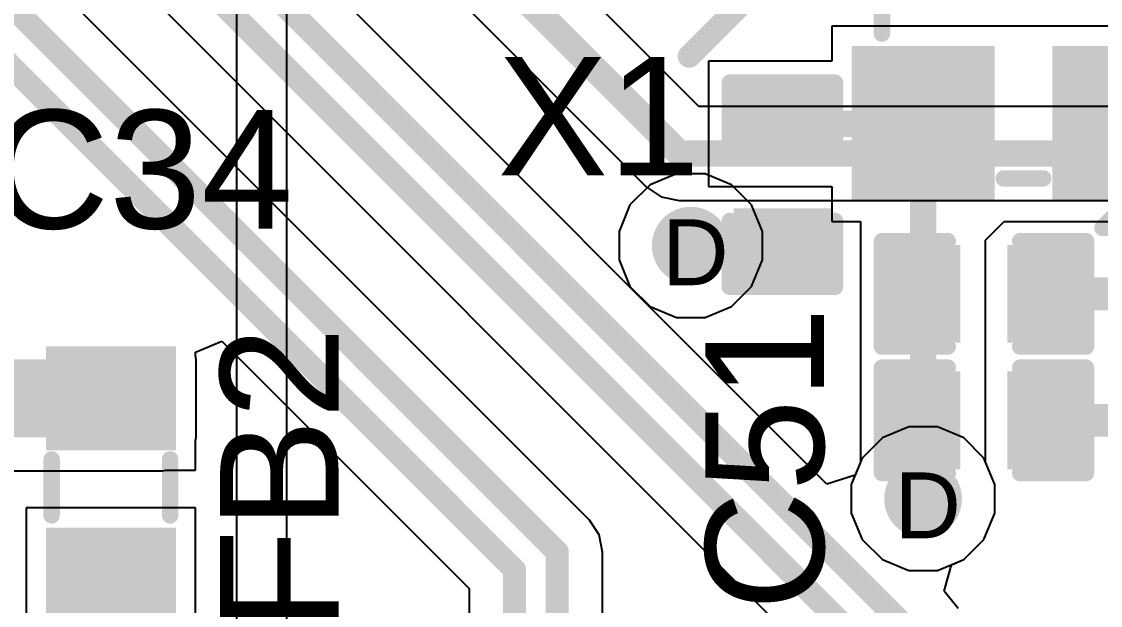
# Model space of a CAD drawing. Header units: inches. Extents: x -11 to 5428, y 0 to 5423.
# Drawn here: x 286.61 to 294.93, y 36.57 to 41.07 of the extents above; entities that cross this region are included whole.
import ezdxf

# ---------------------------------------------------------------- set-up
doc = ezdxf.new("R2010")
doc.units = ezdxf.units.IN
for name, color, linetype in [('Bottom Layer', 5, 'Continuous'), ('Drill Drawing', 1, 'Continuous'), ('GND', 16, 'Continuous'), ('PWR', 76, 'Continuous'), ('Top Layer', 1, 'Continuous'), ('Top Overlay', 2, 'Continuous'), ('Top Paste', 8, 'Continuous'), ('Top Solder', 216, 'Continuous'), ('Via Holes', 16, 'Continuous')]:
    doc.layers.add(name, color=color, linetype=linetype)
doc.styles.add('Arial', font='', dxfattribs={"height": 0.2})
doc.styles.get('Arial').set_extended_font_data('Arial')

# ---------------------------------------------------------------- blocks, each defined once
blk = doc.blocks.new('SMD2520_4P_635')
at = {"layer": 'Top Layer'}
for points in [[(-1.425, 1.225), (-0.425, 1.225), (-0.425, 0.325), (-1.425, 0.325)], [(0.425, 1.225), (1.425, 1.225), (1.425, 0.325), (0.425, 0.325)], [(-1.425, -0.325), (-0.425, -0.325), (-0.425, -1.225), (-1.425, -1.225)], [(0.425, -0.325), (1.425, -0.325), (1.425, -1.225), (0.425, -1.225)]]:
    blk.add_hatch(color=1, dxfattribs=at).paths.add_polyline_path(points)
at = {"layer": 'Top Paste'}
for points in [[(-1.425, 1.225), (-0.425, 1.225), (-0.425, 0.325), (-1.425, 0.325)], [(0.425, 1.225), (1.425, 1.225), (1.425, 0.325), (0.425, 0.325)], [(-1.425, -0.325), (-0.425, -0.325), (-0.425, -1.225), (-1.425, -1.225)], [(0.425, -0.325), (1.425, -0.325), (1.425, -1.225), (0.425, -1.225)]]:
    blk.add_hatch(color=8, dxfattribs=at).paths.add_polyline_path(points)
at = {"layer": 'Top Solder'}
for points in [[(-1.5266, 1.3266), (-0.3234, 1.3266), (-0.3234, 0.2234), (-1.5266, 0.2234)], [(0.3234, 1.3266), (1.5266, 1.3266), (1.5266, 0.2234), (0.3234, 0.2234)], [(-1.5266, -0.2234), (-0.3234, -0.2234), (-0.3234, -1.3266), (-1.5266, -1.3266)], [(0.3234, -0.2234), (1.5266, -0.2234), (1.5266, -1.3266), (0.3234, -1.3266)]]:
    blk.add_hatch(color=216, dxfattribs=at).paths.add_polyline_path(points)
at = {"layer": 'Top Overlay'}
for points in [[(-0.2286, 1.0922, 0.127, 0.127, 0), (0.2032, 1.0922, 0.127, 0.127, 0)], [(-1.3462, 0.1524, 0.127, 0.127, 0), (-1.3462, -0.1524, 0.127, 0.127, 0)], [(1.3462, 0.1524, 0.127, 0.127, 0), (1.3462, -0.1524, 0.127, 0.127, 0)], [(-1.7272, -0.6096, 0.127, 0.127, 0), (-1.7272, -0.8636, 0.127, 0.127, 0)], [(-1.7272, -0.6096, 0.127, 0.127, 0), (-1.6002, -0.7366, 0.127, 0.127, 0)], [(-1.6002, -0.7366, 0.127, 0.127, 0), (-1.7272, -0.8636, 0.127, 0.127, 0)], [(-0.2286, -1.0922, 0.127, 0.127, 0), (0.2032, -1.0922, 0.127, 0.127, 0)]]:
    blk.add_lwpolyline(points, format="xyseb", dxfattribs=at)
for points in [[(-0.2604, 1.0922, 0.0635, 0.0635, 1), (-0.1969, 1.0922, 0.0635, 0.0635, 1)], [(0.1714, 1.0922, 0.0635, 0.0635, 1), (0.2349, 1.0922, 0.0635, 0.0635, 1)], [(-1.378, 0.1524, 0.0635, 0.0635, 1), (-1.3145, 0.1524, 0.0635, 0.0635, 1)], [(1.3144, 0.1524, 0.0635, 0.0635, 1), (1.3779, 0.1524, 0.0635, 0.0635, 1)], [(-1.378, -0.1524, 0.0635, 0.0635, 1), (-1.3145, -0.1524, 0.0635, 0.0635, 1)], [(1.3144, -0.1524, 0.0635, 0.0635, 1), (1.3779, -0.1524, 0.0635, 0.0635, 1)], [(-1.759, -0.6096, 0.0635, 0.0635, 1), (-1.6955, -0.6096, 0.0635, 0.0635, 1)], [(-1.759, -0.6096, 0.0635, 0.0635, 1), (-1.6955, -0.6096, 0.0635, 0.0635, 1)], [(-1.632, -0.7366, 0.0635, 0.0635, 1), (-1.5685, -0.7366, 0.0635, 0.0635, 1)], [(-1.632, -0.7366, 0.0635, 0.0635, 1), (-1.5685, -0.7366, 0.0635, 0.0635, 1)], [(-1.759, -0.8636, 0.0635, 0.0635, 1), (-1.6955, -0.8636, 0.0635, 0.0635, 1)], [(-1.759, -0.8636, 0.0635, 0.0635, 1), (-1.6955, -0.8636, 0.0635, 0.0635, 1)], [(-0.2604, -1.0922, 0.0635, 0.0635, 1), (-0.1969, -1.0922, 0.0635, 0.0635, 1)], [(0.1714, -1.0922, 0.0635, 0.0635, 1), (0.2349, -1.0922, 0.0635, 0.0635, 1)]]:
    blk.add_lwpolyline(points, format="xyseb", close=True, dxfattribs=at)
blk = doc.blocks.new('IND_0603__1608_M_______777')
at = {"layer": 'Top Layer'}
for points in [[(-1, 0.4), (-0.4, 0.4), (-0.4, -0.4), (-1, -0.4)], [(0.4, 0.4), (1, 0.4), (1, -0.4), (0.4, -0.4)]]:
    blk.add_hatch(color=1, dxfattribs=at).paths.add_polyline_path(points)
at = {"layer": 'Top Paste'}
for points in [[(-1, 0.4), (-0.4, 0.4), (-0.4, -0.4), (-1, -0.4)], [(0.4, 0.4), (1, 0.4), (1, -0.4), (0.4, -0.4)]]:
    blk.add_hatch(color=8, dxfattribs=at).paths.add_polyline_path(points)
at = {"layer": 'Top Solder'}
for points in [[(-1.1016, 0.5016), (-0.2984, 0.5016), (-0.2984, -0.5016), (-1.1016, -0.5016)], [(0.2984, 0.5016), (1.1016, 0.5016), (1.1016, -0.5016), (0.2984, -0.5016)]]:
    blk.add_hatch(color=216, dxfattribs=at).paths.add_polyline_path(points)
at = {"layer": 'Top Overlay'}
for points in [[(-0.2032, 0.4572, 0.127, 0.127, 0), (0.2286, 0.4572, 0.127, 0.127, 0)], [(-0.2032, -0.4572, 0.127, 0.127, 0), (0.2286, -0.4572, 0.127, 0.127, 0)]]:
    blk.add_lwpolyline(points, format="xyseb", dxfattribs=at)
for points in [[(-0.2349, 0.4572, 0.0635, 0.0635, 1), (-0.1714, 0.4572, 0.0635, 0.0635, 1)], [(0.1969, 0.4572, 0.0635, 0.0635, 1), (0.2604, 0.4572, 0.0635, 0.0635, 1)], [(-0.2349, -0.4572, 0.0635, 0.0635, 1), (-0.1714, -0.4572, 0.0635, 0.0635, 1)], [(0.1969, -0.4572, 0.0635, 0.0635, 1), (0.2604, -0.4572, 0.0635, 0.0635, 1)]]:
    blk.add_lwpolyline(points, format="xyseb", close=True, dxfattribs=at)
blk = doc.blocks.new('C___0402_795')
at = {"layer": 'Top Layer'}
for points in [[(-0.6985, -0.3175), (-0.6985, 0.3175), (-0.2413, 0.3175), (-0.2413, -0.3175)], [(0.2413, -0.3175), (0.2413, 0.3175), (0.6985, 0.3175), (0.6985, -0.3175)]]:
    blk.add_hatch(color=1, dxfattribs=at).paths.add_polyline_path(points)
at = {"layer": 'Top Paste'}
for points in [[(-0.6985, -0.3175), (-0.6985, 0.3175), (-0.2413, 0.3175), (-0.2413, -0.3175)], [(0.2413, -0.3175), (0.2413, 0.3175), (0.6985, 0.3175), (0.6985, -0.3175)]]:
    blk.add_hatch(color=8, dxfattribs=at).paths.add_polyline_path(points)
at = {"layer": 'Top Solder'}
for points in [[(-0.7585, -0.3775), (-0.7585, 0.3775), (-0.1813, 0.3775), (-0.1813, -0.3775)], [(0.1813, -0.3775), (0.1813, 0.3775), (0.7585, 0.3775), (0.7585, -0.3775)]]:
    blk.add_hatch(color=216, dxfattribs=at).paths.add_polyline_path(points)
at = {"layer": 'Top Overlay'}
for points in [[(-0.7874, 0.4064, 0.127, 0.127, 0), (-0.7874, -0.4064, 0.127, 0.127, 0)], [(-0.2794, 0.4064, 0.127, 0.127, 0), (-0.7874, 0.4064, 0.127, 0.127, 0)], [(0.7874, 0.4064, 0.127, 0.127, 0), (0.2794, 0.4064, 0.127, 0.127, 0)], [(0.7874, 0.4064, 0.127, 0.127, 0), (0.7874, -0.4064, 0.127, 0.127, 0)], [(-0.2794, -0.4064, 0.127, 0.127, 0), (-0.7874, -0.4064, 0.127, 0.127, 0)], [(0.7874, -0.4064, 0.127, 0.127, 0), (0.2794, -0.4064, 0.127, 0.127, 0)]]:
    blk.add_lwpolyline(points, format="xyseb", dxfattribs=at)
for points in [[(-0.8192, 0.4064, 0.0635, 0.0635, 1), (-0.7557, 0.4064, 0.0635, 0.0635, 1)], [(-0.8192, 0.4064, 0.0635, 0.0635, 1), (-0.7557, 0.4064, 0.0635, 0.0635, 1)], [(-0.3112, 0.4064, 0.0635, 0.0635, 1), (-0.2477, 0.4064, 0.0635, 0.0635, 1)], [(0.2476, 0.4064, 0.0635, 0.0635, 1), (0.3111, 0.4064, 0.0635, 0.0635, 1)], [(0.7556, 0.4064, 0.0635, 0.0635, 1), (0.8191, 0.4064, 0.0635, 0.0635, 1)], [(0.7556, 0.4064, 0.0635, 0.0635, 1), (0.8191, 0.4064, 0.0635, 0.0635, 1)], [(-0.8192, -0.4064, 0.0635, 0.0635, 1), (-0.7557, -0.4064, 0.0635, 0.0635, 1)], [(-0.8192, -0.4064, 0.0635, 0.0635, 1), (-0.7557, -0.4064, 0.0635, 0.0635, 1)], [(-0.3112, -0.4064, 0.0635, 0.0635, 1), (-0.2477, -0.4064, 0.0635, 0.0635, 1)], [(0.2476, -0.4064, 0.0635, 0.0635, 1), (0.3111, -0.4064, 0.0635, 0.0635, 1)], [(0.7556, -0.4064, 0.0635, 0.0635, 1), (0.8191, -0.4064, 0.0635, 0.0635, 1)], [(0.7556, -0.4064, 0.0635, 0.0635, 1), (0.8191, -0.4064, 0.0635, 0.0635, 1)]]:
    blk.add_lwpolyline(points, format="xyseb", close=True, dxfattribs=at)
blk = doc.blocks.new('C___0402_796')
at = {"layer": 'Top Layer'}
for points in [[(-0.6985, -0.3175), (-0.6985, 0.3175), (-0.2413, 0.3175), (-0.2413, -0.3175)], [(0.2413, -0.3175), (0.2413, 0.3175), (0.6985, 0.3175), (0.6985, -0.3175)]]:
    blk.add_hatch(color=1, dxfattribs=at).paths.add_polyline_path(points)
at = {"layer": 'Top Paste'}
for points in [[(-0.6985, -0.3175), (-0.6985, 0.3175), (-0.2413, 0.3175), (-0.2413, -0.3175)], [(0.2413, -0.3175), (0.2413, 0.3175), (0.6985, 0.3175), (0.6985, -0.3175)]]:
    blk.add_hatch(color=8, dxfattribs=at).paths.add_polyline_path(points)
at = {"layer": 'Top Solder'}
for points in [[(-0.7585, -0.3775), (-0.7585, 0.3775), (-0.1813, 0.3775), (-0.1813, -0.3775)], [(0.1813, -0.3775), (0.1813, 0.3775), (0.7585, 0.3775), (0.7585, -0.3775)]]:
    blk.add_hatch(color=216, dxfattribs=at).paths.add_polyline_path(points)
at = {"layer": 'Top Overlay'}
for points in [[(-0.7874, 0.4064, 0.127, 0.127, 0), (-0.7874, -0.4064, 0.127, 0.127, 0)], [(-0.2794, 0.4064, 0.127, 0.127, 0), (-0.7874, 0.4064, 0.127, 0.127, 0)], [(0.7874, 0.4064, 0.127, 0.127, 0), (0.2794, 0.4064, 0.127, 0.127, 0)], [(0.7874, 0.4064, 0.127, 0.127, 0), (0.7874, -0.4064, 0.127, 0.127, 0)], [(-0.2794, -0.4064, 0.127, 0.127, 0), (-0.7874, -0.4064, 0.127, 0.127, 0)], [(0.7874, -0.4064, 0.127, 0.127, 0), (0.2794, -0.4064, 0.127, 0.127, 0)]]:
    blk.add_lwpolyline(points, format="xyseb", dxfattribs=at)
for points in [[(-0.8192, 0.4064, 0.0635, 0.0635, 1), (-0.7557, 0.4064, 0.0635, 0.0635, 1)], [(-0.8192, 0.4064, 0.0635, 0.0635, 1), (-0.7557, 0.4064, 0.0635, 0.0635, 1)], [(-0.3112, 0.4064, 0.0635, 0.0635, 1), (-0.2477, 0.4064, 0.0635, 0.0635, 1)], [(0.2476, 0.4064, 0.0635, 0.0635, 1), (0.3111, 0.4064, 0.0635, 0.0635, 1)], [(0.7556, 0.4064, 0.0635, 0.0635, 1), (0.8191, 0.4064, 0.0635, 0.0635, 1)], [(0.7556, 0.4064, 0.0635, 0.0635, 1), (0.8191, 0.4064, 0.0635, 0.0635, 1)], [(-0.8192, -0.4064, 0.0635, 0.0635, 1), (-0.7557, -0.4064, 0.0635, 0.0635, 1)], [(-0.8192, -0.4064, 0.0635, 0.0635, 1), (-0.7557, -0.4064, 0.0635, 0.0635, 1)], [(-0.3112, -0.4064, 0.0635, 0.0635, 1), (-0.2477, -0.4064, 0.0635, 0.0635, 1)], [(0.2476, -0.4064, 0.0635, 0.0635, 1), (0.3111, -0.4064, 0.0635, 0.0635, 1)], [(0.7556, -0.4064, 0.0635, 0.0635, 1), (0.8191, -0.4064, 0.0635, 0.0635, 1)], [(0.7556, -0.4064, 0.0635, 0.0635, 1), (0.8191, -0.4064, 0.0635, 0.0635, 1)]]:
    blk.add_lwpolyline(points, format="xyseb", close=True, dxfattribs=at)
blk = doc.blocks.new('C___0402_797')
at = {"layer": 'Top Layer'}
for points in [[(-0.6985, -0.3175), (-0.6985, 0.3175), (-0.2413, 0.3175), (-0.2413, -0.3175)], [(0.2413, -0.3175), (0.2413, 0.3175), (0.6985, 0.3175), (0.6985, -0.3175)]]:
    blk.add_hatch(color=1, dxfattribs=at).paths.add_polyline_path(points)
at = {"layer": 'Top Paste'}
for points in [[(-0.6985, -0.3175), (-0.6985, 0.3175), (-0.2413, 0.3175), (-0.2413, -0.3175)], [(0.2413, -0.3175), (0.2413, 0.3175), (0.6985, 0.3175), (0.6985, -0.3175)]]:
    blk.add_hatch(color=8, dxfattribs=at).paths.add_polyline_path(points)
at = {"layer": 'Top Solder'}
for points in [[(-0.7585, -0.3775), (-0.7585, 0.3775), (-0.1813, 0.3775), (-0.1813, -0.3775)], [(0.1813, -0.3775), (0.1813, 0.3775), (0.7585, 0.3775), (0.7585, -0.3775)]]:
    blk.add_hatch(color=216, dxfattribs=at).paths.add_polyline_path(points)
at = {"layer": 'Top Overlay'}
for points in [[(-0.7874, 0.4064, 0.127, 0.127, 0), (-0.7874, -0.4064, 0.127, 0.127, 0)], [(-0.7874, 0.4064, 0.127, 0.127, 0), (-0.2794, 0.4064, 0.127, 0.127, 0)], [(0.2794, 0.4064, 0.127, 0.127, 0), (0.7874, 0.4064, 0.127, 0.127, 0)], [(0.7874, 0.4064, 0.127, 0.127, 0), (0.7874, -0.4064, 0.127, 0.127, 0)], [(-0.7874, -0.4064, 0.127, 0.127, 0), (-0.2794, -0.4064, 0.127, 0.127, 0)], [(0.2794, -0.4064, 0.127, 0.127, 0), (0.7874, -0.4064, 0.127, 0.127, 0)]]:
    blk.add_lwpolyline(points, format="xyseb", dxfattribs=at)
for points in [[(-0.8192, 0.4064, 0.0635, 0.0635, 1), (-0.7557, 0.4064, 0.0635, 0.0635, 1)], [(-0.8192, 0.4064, 0.0635, 0.0635, 1), (-0.7557, 0.4064, 0.0635, 0.0635, 1)], [(-0.3112, 0.4064, 0.0635, 0.0635, 1), (-0.2477, 0.4064, 0.0635, 0.0635, 1)], [(0.2476, 0.4064, 0.0635, 0.0635, 1), (0.3111, 0.4064, 0.0635, 0.0635, 1)], [(0.7556, 0.4064, 0.0635, 0.0635, 1), (0.8191, 0.4064, 0.0635, 0.0635, 1)], [(0.7556, 0.4064, 0.0635, 0.0635, 1), (0.8191, 0.4064, 0.0635, 0.0635, 1)], [(-0.8192, -0.4064, 0.0635, 0.0635, 1), (-0.7557, -0.4064, 0.0635, 0.0635, 1)], [(-0.8192, -0.4064, 0.0635, 0.0635, 1), (-0.7557, -0.4064, 0.0635, 0.0635, 1)], [(-0.3112, -0.4064, 0.0635, 0.0635, 1), (-0.2477, -0.4064, 0.0635, 0.0635, 1)], [(0.2476, -0.4064, 0.0635, 0.0635, 1), (0.3111, -0.4064, 0.0635, 0.0635, 1)], [(0.7556, -0.4064, 0.0635, 0.0635, 1), (0.8191, -0.4064, 0.0635, 0.0635, 1)], [(0.7556, -0.4064, 0.0635, 0.0635, 1), (0.8191, -0.4064, 0.0635, 0.0635, 1)]]:
    blk.add_lwpolyline(points, format="xyseb", close=True, dxfattribs=at)

msp = doc.modelspace()

# ---------------------------------------------------------------- hatches: boundary and pattern name
at = {"layer": 'Bottom Layer'}
h = msp.add_hatch(color=5, dxfattribs=at)
edge = h.paths.add_edge_path()
edge.add_arc((291.7704, 39.3413), 0.3, 0, 360)
h = msp.add_hatch(color=5, dxfattribs=at)
edge = h.paths.add_edge_path()
edge.add_arc((293.5631, 37.3888), 0.3, 0, 360)
at = {"layer": 'GND'}
h = msp.add_hatch(color=16, dxfattribs=at)
edge = h.paths.add_edge_path()
edge.add_arc((291.7704, 39.3413), 0.3, 0, 360)
h = msp.add_hatch(color=16, dxfattribs=at)
edge = h.paths.add_edge_path()
edge.add_arc((293.5631, 37.3888), 0.3, 0, 360)
at = {"layer": 'PWR'}
h = msp.add_hatch(color=76, dxfattribs=at)
edge = h.paths.add_edge_path()
edge.add_arc((291.7704, 39.3413), 0.3, 0, 360)
h = msp.add_hatch(color=76, dxfattribs=at)
edge = h.paths.add_edge_path()
edge.add_arc((293.5631, 37.3888), 0.3, 0, 360)
at = {"layer": 'Top Layer'}
h = msp.add_hatch(color=1, dxfattribs=at)
edge = h.paths.add_edge_path()
edge.add_arc((291.7704, 39.3413), 0.3, 0, 360)
msp.add_hatch(color=1, dxfattribs=at).paths.add_polyline_path([(284.8958, 37.8638), (287.6946, 37.8638), (287.6946, 38.4638), (284.8958, 38.4638)])
h = msp.add_hatch(color=1, dxfattribs=at)
edge = h.paths.add_edge_path()
edge.add_arc((293.5631, 37.3888), 0.3, 0, 360)
at = {"layer": 'Via Holes'}
h = msp.add_hatch(color=7, dxfattribs=at)
edge = h.paths.add_edge_path()
edge.add_arc((291.7704, 39.3413), 0.15, 0, 360)
h = msp.add_hatch(color=7, dxfattribs=at)
edge = h.paths.add_edge_path()
edge.add_arc((293.5631, 37.3888), 0.15, 0, 360)

# ---------------------------------------------------------------- linework, layer by layer
at = {"layer": 'Bottom Layer'}
for p, q in [((278.5675, 52.6539), (291.4252, 39.7961)), ((291.8318, 40.415), (291.0857, 41.1612)), ((295.9161, 40.415), (291.8318, 40.415)), ((291.4252, 39.7961), (291.4253, 39.7961)), ((291.4253, 39.7961), (291.5429, 39.7175)), ((291.5429, 39.7175), (291.6816, 39.6899)), ((291.6816, 39.6899), (291.6816, 39.6899)), ((291.6816, 39.6899), (295.9161, 39.6899)), ((293.4529, 37.9428), (293.2493, 37.8585)), ((293.6733, 37.9428), (293.4529, 37.9428)), ((293.8769, 37.8585), (293.6733, 37.9428)), ((293.2493, 37.8585), (293.0934, 37.7026)), ((294.0328, 37.7026), (293.8769, 37.8585)), ((293.0934, 37.7026), (293.0091, 37.499)), ((294.1171, 37.499), (294.0328, 37.7026)), ((293.0091, 37.499), (293.0091, 37.2786)), ((294.1171, 37.2786), (294.1171, 37.499)), ((293.0091, 37.2786), (293.0934, 37.075)), ((294.0328, 37.075), (294.1171, 37.2786)), ((293.0934, 37.075), (293.2493, 36.9192)), ((293.8769, 36.9192), (294.0328, 37.075)), ((293.2493, 36.9192), (293.4529, 36.8348)), ((293.6733, 36.8348), (293.8769, 36.9192)), ((293.4529, 36.8348), (293.6733, 36.8348))]:
    msp.add_line(p, q, dxfattribs=at)
for points in [[(278.7177, 53.0164, 0.2032, 0.2032, 0), (291.6816, 40.0525, 0.2032, 0.2032, 0)], [(291.6816, 40.0525, 0.2032, 0.2032, 0), (296.337, 40.0525, 0.2032, 0.2032, 0)]]:
    msp.add_lwpolyline(points, format="xyseb", dxfattribs=at)
msp.add_lwpolyline([(291.6308, 40.0525, 0.1016, 0.1016, 1), (291.7324, 40.0525, 0.1016, 0.1016, 1)], format="xyseb", close=True, dxfattribs=at)
msp.add_lwpolyline([(291.6308, 40.0525, 0.1016, 0.1016, 1), (291.7324, 40.0525, 0.1016, 0.1016, 1)], format="xyseb", close=True, dxfattribs=at)
at = {"layer": 'GND'}
for p, q in [((293.4529, 37.9428), (293.2493, 37.8585)), ((293.6733, 37.9428), (293.4529, 37.9428)), ((293.8769, 37.8585), (293.6733, 37.9428)), ((293.2493, 37.8585), (293.0934, 37.7026)), ((294.0328, 37.7026), (293.8769, 37.8585)), ((293.0934, 37.7026), (293.0091, 37.499)), ((294.1171, 37.499), (294.0328, 37.7026)), ((293.0091, 37.499), (293.0091, 37.2786)), ((294.1171, 37.2786), (294.1171, 37.499)), ((293.0091, 37.2786), (293.0934, 37.075)), ((294.0328, 37.075), (294.1171, 37.2786)), ((293.0934, 37.075), (293.2493, 36.9192)), ((293.8769, 36.9192), (294.0328, 37.075)), ((293.2493, 36.9192), (293.4529, 36.8348)), ((293.6733, 36.8348), (293.8769, 36.9192)), ((293.4529, 36.8348), (293.6733, 36.8348))]:
    msp.add_line(p, q, dxfattribs=at)
at = {"layer": 'PWR'}
for p, q in [((288.2646, 45.2628), (288.2646, 35.5854)), ((288.6531, 35.5854), (288.6531, 45.2628)), ((291.6602, 39.8953), (291.4566, 39.8109)), ((291.8806, 39.8953), (291.6602, 39.8953)), ((292.0842, 39.8109), (291.8806, 39.8953)), ((291.4566, 39.8109), (291.3008, 39.6551)), ((292.2401, 39.6551), (292.0842, 39.8109)), ((291.3008, 39.6551), (291.2164, 39.4515)), ((292.3244, 39.4515), (292.2401, 39.6551)), ((291.2164, 39.4515), (291.2164, 39.2311)), ((292.3244, 39.2311), (292.3244, 39.4515)), ((291.2164, 39.2311), (291.3008, 39.0274)), ((292.2401, 39.0274), (292.3244, 39.2311)), ((291.3008, 39.0274), (291.4566, 38.8716)), ((292.0842, 38.8716), (292.2401, 39.0274)), ((291.4566, 38.8716), (291.6602, 38.7873)), ((291.8806, 38.7873), (292.0842, 38.8716)), ((291.6602, 38.7873), (291.8806, 38.7873))]:
    msp.add_line(p, q, dxfattribs=at)
at = {"layer": 'Top Layer'}
for p, q in [((292.8214, 37.5023), (287.6553, 42.6684)), ((290.9874, 37.2245), (286.0407, 42.1712)), ((286.8071, 42.0607), (293.2518, 35.616)), ((294.2059, 41.0351), (292.8591, 41.0351)), ((292.8591, 41.0351), (292.8591, 40.7637)), ((294.2671, 41.0351), (294.2059, 41.0351)), ((294.4703, 41.0351), (294.2671, 41.0351)), ((295.7655, 41.0351), (294.4703, 41.0351)), ((292.8591, 40.7637), (291.9061, 40.7637)), ((291.9061, 40.7637), (291.9061, 39.7985)), ((291.9061, 39.7985), (292.8591, 39.7985)), ((292.8591, 39.7985), (292.8591, 39.5271)), ((292.8591, 39.5271), (293.0805, 39.5271)), ((293.0805, 39.5271), (293.0805, 38.3978)), ((294.0457, 39.3834), (294.1894, 39.5271)), ((294.1894, 39.5271), (294.4091, 39.5271)), ((294.4091, 39.5271), (294.4703, 39.5271)), ((294.4703, 39.5271), (295.8171, 39.5271)), ((294.0457, 38.3978), (294.0457, 39.3834)), ((287.9486, 38.5201), (288.1518, 38.6042)), ((288.1518, 38.6042), (290.0604, 36.6957)), ((287.9486, 38.4888), (287.9486, 38.5201)), ((287.9536, 38.4638), (287.9486, 38.4888)), ((287.9536, 37.8638), (287.9536, 38.4638)), ((293.0805, 38.3978), (293.0805, 37.6714)), ((294.0457, 37.6714), (294.0457, 38.3978)), ((287.9486, 37.8388), (287.9536, 37.8638)), ((287.9486, 37.6098), (287.9486, 37.8388)), ((293.0805, 37.6714), (293.0392, 37.5718)), ((294.1171, 37.499), (294.0457, 37.6714)), ((284.8958, 37.6048), (287.6946, 37.6048)), ((287.6946, 37.6048), (287.7197, 37.6098)), ((287.7197, 37.6098), (287.9486, 37.6098)), ((293.0392, 37.5718), (292.8214, 37.5023)), ((294.1171, 37.2786), (294.1171, 37.499)), ((287.9486, 37.3178), (286.6406, 37.3178)), ((286.6406, 37.3178), (286.6406, 36.2098)), ((287.9486, 36.2098), (287.9486, 37.3178)), ((291.0632, 37.1111), (290.9874, 37.2245)), ((294.0328, 37.075), (294.1171, 37.2786)), ((291.0898, 36.9773), (291.0632, 37.1111)), ((293.8769, 36.9192), (294.0328, 37.075)), ((291.0898, 35.9895), (291.0898, 36.9773)), ((293.7814, 36.8796), (293.8769, 36.9192)), ((293.7253, 36.6772), (293.7814, 36.8796)), ((290.0604, 36.6957), (290.0604, 36.271)), ((293.8345, 36.5431), (293.7253, 36.6772))]:
    msp.add_line(p, q, dxfattribs=at)
for points in [[(287.1911, 42.6381, 0.1778, 0.1778, 0), (293.6358, 36.1934, 0.1778, 0.1778, 0)], [(287.0543, 42.3079, 0.1778, 0.1778, 0), (293.499, 35.8632, 0.1778, 0.1778, 0)], [(285.6911, 42.0264, 0.1778, 0.1778, 0), (290.7402, 36.9773, 0.1778, 0.1778, 0)], [(285.5543, 41.6962, 0.1778, 0.1778, 0), (290.41, 36.8405, 0.1778, 0.1778, 0)], [(292.4776, 40.2811, 0.2032, 0.2032, 0), (293.5631, 40.2811, 0.2032, 0.2032, 0)], [(293.5631, 38.9693, 0.2032, 0.2032, 0), (293.5631, 40.2811, 0.2032, 0.2032, 0)], [(291.7704, 39.3413, 0.254, 0.254, 0), (292.4776, 39.3413, 0.254, 0.254, 0)], [(293.5631, 37.3888, 0.2032, 0.2032, 0), (293.5631, 38.9693, 0.2032, 0.2032, 0)], [(294.5029, 38.9693, 0.254, 0.254, 0), (295.5631, 38.9693, 0.254, 0.254, 0)], [(294.5029, 37.9941, 0.254, 0.254, 0), (295.5631, 37.9941, 0.254, 0.254, 0)], [(290.7402, 35.9895, 0.1778, 0.1778, 0), (290.7402, 36.9773, 0.1778, 0.1778, 0)], [(287.2946, 35.9398, 0.254, 0.254, 0), (287.2946, 36.7638, 0.254, 0.254, 0)], [(290.41, 36.1262, 0.1778, 0.1778, 0), (290.41, 36.8405, 0.1778, 0.1778, 0)]]:
    msp.add_lwpolyline(points, format="xyseb", dxfattribs=at)
for points in [[(292.4268, 40.2811, 0.1016, 0.1016, 1), (292.5284, 40.2811, 0.1016, 0.1016, 1)], [(293.5123, 40.2811, 0.1016, 0.1016, 1), (293.6139, 40.2811, 0.1016, 0.1016, 1)], [(293.5123, 40.2811, 0.1016, 0.1016, 1), (293.6139, 40.2811, 0.1016, 0.1016, 1)], [(291.7069, 39.3413, 0.127, 0.127, 1), (291.8339, 39.3413, 0.127, 0.127, 1)], [(292.4141, 39.3413, 0.127, 0.127, 1), (292.5411, 39.3413, 0.127, 0.127, 1)], [(293.5123, 38.9693, 0.1016, 0.1016, 1), (293.6139, 38.9693, 0.1016, 0.1016, 1)], [(293.5123, 38.9693, 0.1016, 0.1016, 1), (293.6139, 38.9693, 0.1016, 0.1016, 1)], [(294.4394, 38.9693, 0.127, 0.127, 1), (294.5664, 38.9693, 0.127, 0.127, 1)], [(294.4394, 37.9941, 0.127, 0.127, 1), (294.5664, 37.9941, 0.127, 0.127, 1)], [(293.5123, 37.3888, 0.1016, 0.1016, 1), (293.6139, 37.3888, 0.1016, 0.1016, 1)], [(290.6958, 36.9773, 0.0889, 0.0889, 1), (290.7847, 36.9773, 0.0889, 0.0889, 1)], [(290.6958, 36.9773, 0.0889, 0.0889, 1), (290.7847, 36.9773, 0.0889, 0.0889, 1)], [(287.2311, 36.7638, 0.127, 0.127, 1), (287.3581, 36.7638, 0.127, 0.127, 1)], [(290.3656, 36.8405, 0.0889, 0.0889, 1), (290.4545, 36.8405, 0.0889, 0.0889, 1)], [(290.3656, 36.8405, 0.0889, 0.0889, 1), (290.4545, 36.8405, 0.0889, 0.0889, 1)]]:
    msp.add_lwpolyline(points, format="xyseb", close=True, dxfattribs=at)
at = {"layer": 'Top Overlay'}
msp.add_lwpolyline([(291.7583, 40.8023, 0.1778, 0.1778, 0), (292.1493, 41.1933, 0.1778, 0.1778, 0)], format="xyseb", dxfattribs=at)
msp.add_lwpolyline([(291.7138, 40.8023, 0.0889, 0.0889, 1), (291.8027, 40.8023, 0.0889, 0.0889, 1)], format="xyseb", close=True, dxfattribs=at)

# ---------------------------------------------------------------- block references
for name, p, rotation in [('SMD2520_4P_635', (294.3381, 41.206), 90), ('C___0402_797', (292.4776, 39.8112), 90), ('C___0402_796', (294.033, 38.9692), 180), ('IND_0603__1608_M_______777', (287.2946, 37.4638), 90), ('C___0402_795', (294.033, 37.9941), 180)]:
    msp.add_blockref(name, p, dxfattribs=dict(rotation=rotation))

# ---------------------------------------------------------------- texts
at = {"layer": 'Drill Drawing', "style": 'Arial'}
for p in [(291.5503, 39.0365), (293.343, 37.0841)]:
    msp.add_text('D', height=0.508, dxfattribs=at).set_placement(p)
at = {"layer": 'Top Overlay', "style": 'Arial'}
for s, p in [('X1', (290.2793, 39.8833)), ('C34', (286.3591, 39.4735))]:
    msp.add_text(s, height=0.9144, dxfattribs=at).set_placement(p)
for s, p in [('C51', (292.7976, 36.5244)), ('FB2', (289.0519, 36.3732))]:
    msp.add_text(s, height=0.9144, rotation=90, dxfattribs=at).set_placement(p)

doc.saveas('drawing.dxf')
